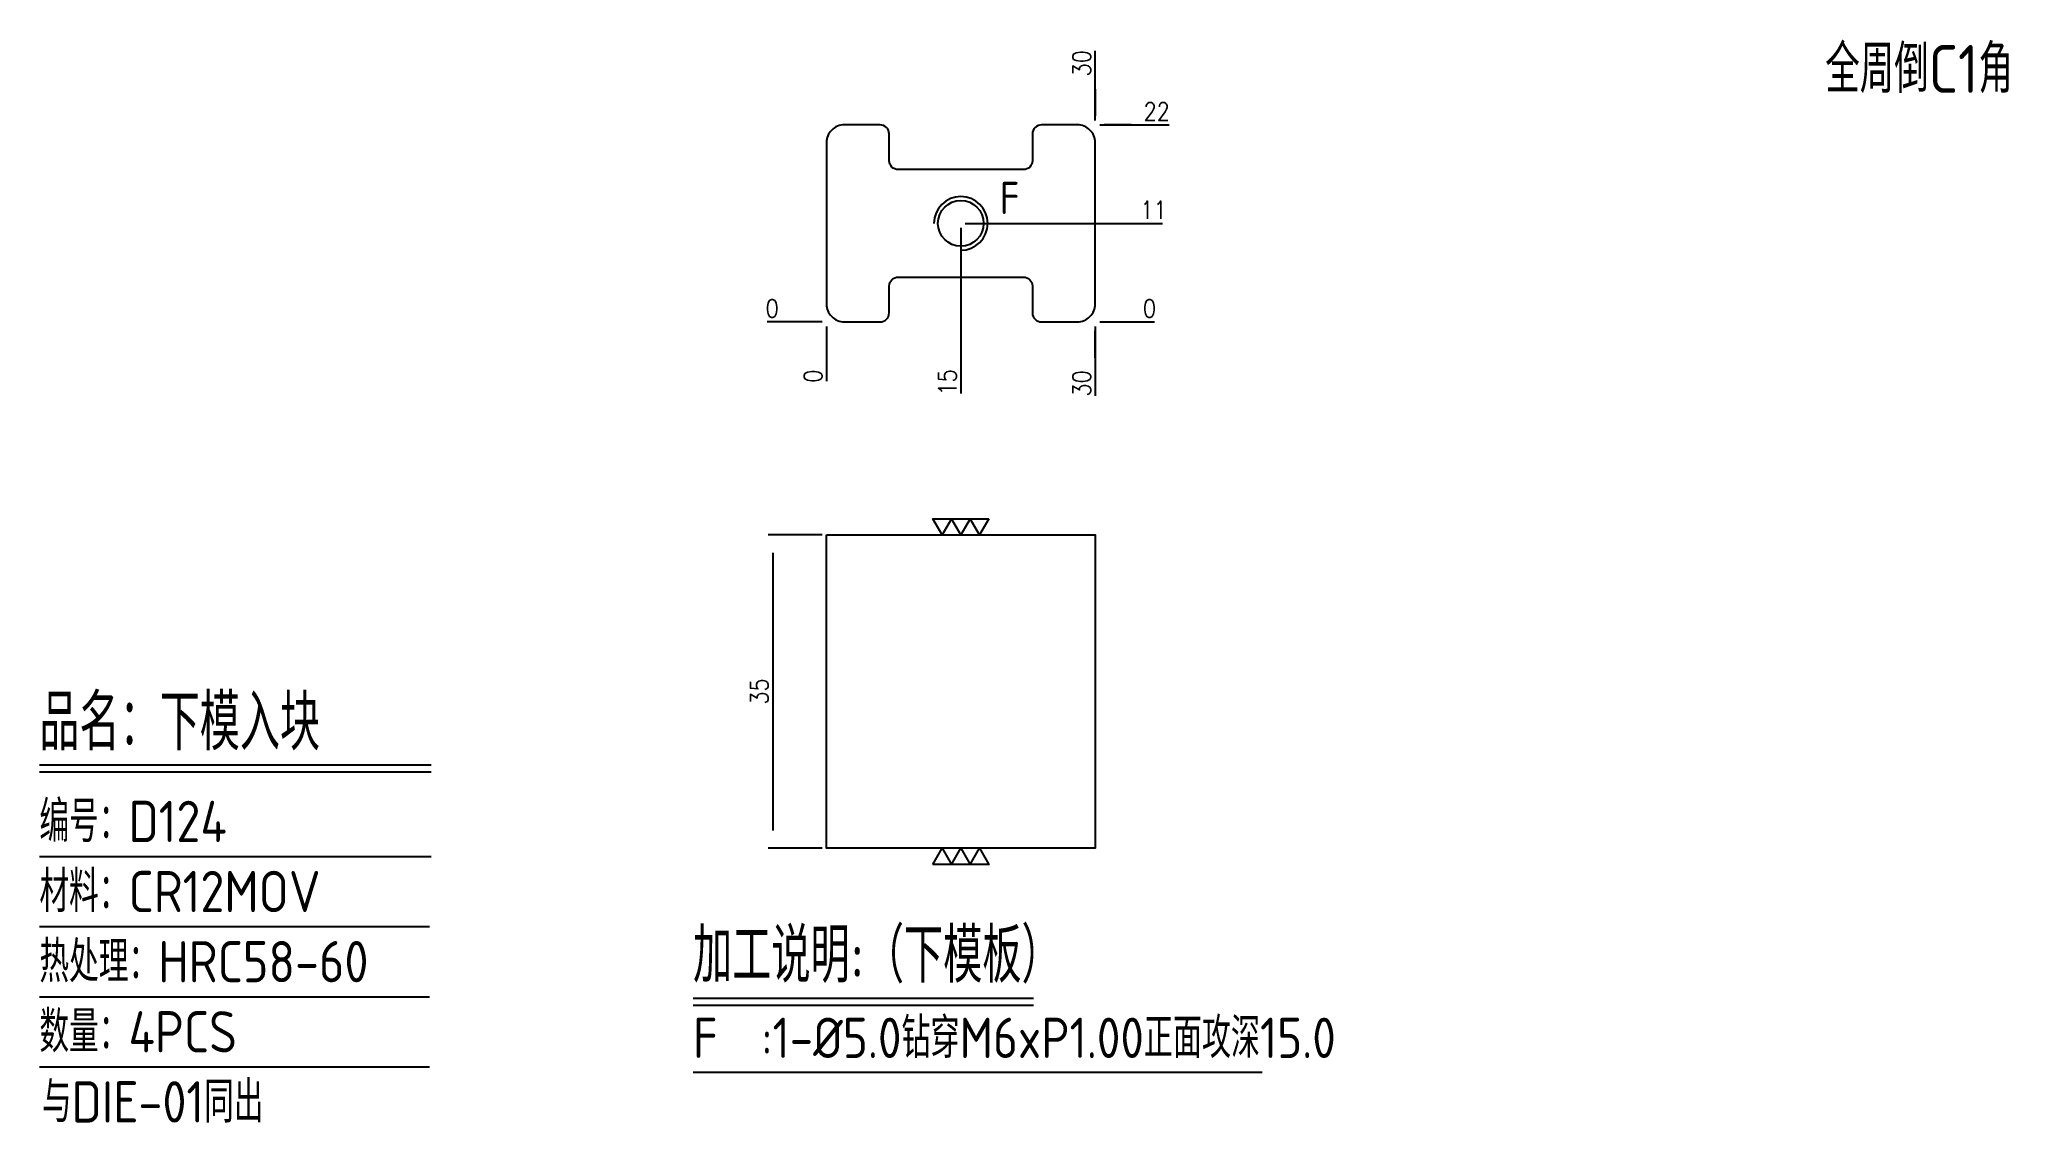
# Model space of a CAD drawing. Header units: millimetres. Extents: x 116956 to 117176, y -5230 to -5109.
import ezdxf
from ezdxf.enums import TextEntityAlignment as Align

# ---------------------------------------------------------------- set-up
doc = ezdxf.new("R2010")
doc.units = ezdxf.units.MM
for name, color, linetype in [('DIE_P', 2, 'Continuous'), ('DIM', 4, 'Continuous'), ('LB_P', 2, 'Continuous'), ('TEXT', 4, 'Continuous')]:
    doc.layers.add(name, color=color, linetype=linetype)
doc.styles.add('gbenor', font='gbenor.shx', dxfattribs={"bigfont": 'gbcbig.shx'})
doc.styles.get("Standard").update_dxf_attribs({"font": 'txt.shx', "width": 0.85, "bigfont": 'ctxt.shx'})
doc.dimstyles.new('T-2-WX', dxfattribs={"dimtxt": 2, "dimasz": 2, "dimexe": 0.5, "dimexo": 0.5, "dimgap": 0.5, "dimtad": 1, "dimtxsty": 'Standard', "dimblk": 'OPEN30', "dimcen": 0, "dimazin": 3, "dimtfac": 1, "dimtmove": 0, "dimatfit": 3, "dimldrblk": 'OPEN30', "dimlwd": -1, "dimlwe": -1})

# ---------------------------------------------------------------- blocks, each defined once
blk = doc.blocks.new('*D7579')
at = {"layer": 'Defpoints', "color": 0}
for p in [(117044.12, -5140.72), (117074.12, -5140.72), (117079.12, -5140.72)]:
    blk.add_point(p, dxfattribs=at)
at = {"layer": 'DIM', "color": 0}
blk.add_line((117074.62, -5140.72), (117080.75, -5140.72), dxfattribs=at)
at = {"layer": 'DIM', "color": 0, "insert": (117080.18, -5139.22), "char_height": 2, "attachment_point": 5}
blk.add_mtext('0', dxfattribs=at)
blk = doc.blocks.new('_Open30')
blk = doc.blocks.new('*D7580')
at = {"layer": 'Defpoints', "color": 0}
for p in [(117059.12, -5129.72), (117079.12, -5129.72), (117044.12, -5140.72)]:
    blk.add_point(p, dxfattribs=at)
at = {"layer": 'DIM', "color": 0}
for p, q in [((117059.62, -5129.72), (117071.12, -5129.72)), ((117071.12, -5129.72), (117075.12, -5129.72)), ((117075.12, -5129.72), (117081.64, -5129.72))]:
    blk.add_line(p, q, dxfattribs=at)
at = {"layer": 'DIM', "color": 0, "insert": (117080.63, -5128.22), "char_height": 2, "attachment_point": 5}
blk.add_mtext('11', dxfattribs=at)
blk = doc.blocks.new('*D7581')
at = {"layer": 'Defpoints', "color": 0}
for p in [(117074.12, -5118.72), (117079.12, -5118.72), (117044.12, -5140.72)]:
    blk.add_point(p, dxfattribs=at)
at = {"layer": 'DIM', "color": 0}
for p, q in [((117074.62, -5118.72), (117078.12, -5118.72)), ((117078.12, -5118.72), (117075.12, -5118.72)), ((117075.12, -5118.72), (117082.37, -5118.72))]:
    blk.add_line(p, q, dxfattribs=at)
at = {"layer": 'DIM', "color": 0, "insert": (117080.99, -5117.22), "char_height": 2, "attachment_point": 5}
blk.add_mtext('22', dxfattribs=at)
blk = doc.blocks.new('*D7582')
at = {"layer": 'Defpoints', "color": 0}
for p in [(117039.12, -5140.72), (117044.12, -5140.72), (117044.12, -5140.72)]:
    blk.add_point(p, dxfattribs=at)
at = {"layer": 'DIM', "color": 0}
blk.add_line((117043.62, -5140.72), (117037.48, -5140.72), dxfattribs=at)
at = {"layer": 'DIM', "color": 0, "insert": (117038.05, -5139.22), "char_height": 2, "attachment_point": 5}
blk.add_mtext('0', dxfattribs=at)
blk = doc.blocks.new('*D7583')
at = {"layer": 'Defpoints', "color": 0}
for p in [(117044.12, -5140.72), (117074.12, -5140.72), (117074.12, -5145.72)]:
    blk.add_point(p, dxfattribs=at)
at = {"layer": 'DIM', "color": 0}
for p, q in [((117074.12, -5141.22), (117074.12, -5144.72)), ((117074.12, -5144.72), (117074.12, -5141.72)), ((117074.12, -5141.72), (117074.12, -5148.97))]:
    blk.add_line(p, q, dxfattribs=at)
at = {"layer": 'DIM', "color": 0, "insert": (117072.62, -5147.59), "char_height": 2, "attachment_point": 5, "rotation": 90}
blk.add_mtext('30', dxfattribs=at)
blk = doc.blocks.new('*D7584')
at = {"layer": 'Defpoints', "color": 0}
for p in [(117059.12, -5129.72), (117044.12, -5140.72), (117059.12, -5145.72)]:
    blk.add_point(p, dxfattribs=at)
at = {"layer": 'DIM', "color": 0}
for p, q in [((117059.12, -5130.22), (117059.12, -5137.72)), ((117059.12, -5137.72), (117059.12, -5141.72)), ((117059.12, -5141.72), (117059.12, -5148.73))]:
    blk.add_line(p, q, dxfattribs=at)
at = {"layer": 'DIM', "color": 0, "insert": (117057.62, -5147.47), "char_height": 2, "attachment_point": 5, "rotation": 90}
blk.add_mtext('15', dxfattribs=at)
blk = doc.blocks.new('*D7585')
at = {"layer": 'Defpoints', "color": 0}
for p in [(117044.12, -5140.72), (117044.12, -5140.72), (117044.12, -5145.72)]:
    blk.add_point(p, dxfattribs=at)
at = {"layer": 'DIM', "color": 0}
blk.add_line((117044.12, -5141.22), (117044.12, -5147.35), dxfattribs=at)
at = {"layer": 'DIM', "color": 0, "insert": (117042.62, -5146.78), "char_height": 2, "attachment_point": 5, "rotation": 90}
blk.add_mtext('0', dxfattribs=at)
blk = doc.blocks.new('*D7586')
at = {"layer": 'Defpoints', "color": 0}
for p in [(117074.12, -5113.72), (117074.12, -5118.72), (117044.12, -5140.72)]:
    blk.add_point(p, dxfattribs=at)
at = {"layer": 'DIM', "color": 0}
for p, q in [((117074.12, -5117.72), (117074.12, -5110.47)), ((117074.12, -5118.22), (117074.12, -5114.72)), ((117074.12, -5114.72), (117074.12, -5117.72))]:
    blk.add_line(p, q, dxfattribs=at)
at = {"layer": 'DIM', "color": 0, "insert": (117072.62, -5111.84), "char_height": 2, "attachment_point": 5, "rotation": 90}
blk.add_mtext('30', dxfattribs=at)
blk = doc.blocks.new('*D7587')
at = {"layer": 'Defpoints', "color": 0}
for p in [(117044.12, -5164.5), (117038.12, -5199.5), (117044.12, -5199.5)]:
    blk.add_point(p, dxfattribs=at)
at = {"layer": 'DIM', "color": 0}
for p, q in [((117043.62, -5164.5), (117037.62, -5164.5)), ((117038.12, -5166.5), (117038.12, -5197.5)), ((117043.62, -5199.5), (117037.62, -5199.5))]:
    blk.add_line(p, q, dxfattribs=at)
at = {"layer": 'DIM', "color": 0, "insert": (117036.62, -5182), "char_height": 2, "attachment_point": 5, "rotation": 90}
blk.add_mtext('35', dxfattribs=at)

msp = doc.modelspace()

# ---------------------------------------------------------------- linework, layer by layer
at = {"layer": 'DIE_P'}
msp.add_lwpolyline([(117044.117, -5120.718), (117044.117, -5138.718, 0.4142136), (117046.117, -5140.718), (117050.117, -5140.718, 0.4142136), (117051.117, -5139.718), (117051.117, -5136.718, -0.4142136), (117052.117, -5135.718), (117066.117, -5135.718, -0.4142136), (117067.117, -5136.718), (117067.117, -5139.718, 0.4142136), (117068.117, -5140.718), (117072.117, -5140.718, 0.4142136), (117074.117, -5138.718), (117074.117, -5120.718, 0.4142136), (117072.117, -5118.718), (117068.117, -5118.718, 0.4142136), (117067.117, -5119.718), (117067.117, -5122.718, -0.4142136), (117066.117, -5123.718), (117052.117, -5123.718, -0.4142136), (117051.117, -5122.718), (117051.117, -5119.718, 0.4142136), (117050.117, -5118.718), (117046.117, -5118.718, 0.4142136)], format="xyb", close=True, dxfattribs=at)
msp.add_circle((117059.117, -5129.718), 2.55, dxfattribs=at)
msp.add_arc((117059.117, -5129.718), 3, 270, 180, dxfattribs=at)
at = {"layer": 'DIM', "color": 4, "linetype": 'Continuous', "lineweight": 25}
for p, q in [((116956.24, -5190.167), (116999.976, -5190.167)), ((116956.24, -5190.973), (116999.976, -5190.973)), ((116956.24, -5200.416), (116999.976, -5200.416)), ((116956.24, -5208.246), (116999.786, -5208.246)), ((116956.24, -5216.076), (116999.786, -5216.076)), ((116956.24, -5223.907), (116999.786, -5223.907))]:
    msp.add_line(p, q, dxfattribs=at)
at = {"layer": 'LB_P', "color": 2}
msp.add_lwpolyline([(117044.117, -5164.504), (117074.117, -5164.504), (117074.117, -5199.504), (117044.117, -5199.504)], close=True, dxfattribs=at)
at = {"layer": 'LB_P', "color": 4}
for points in [[(117062.234, -5162.704), (117061.195, -5164.504), (117060.156, -5162.704), (117059.117, -5164.504), (117058.078, -5162.704), (117057.038, -5164.504), (117055.999, -5162.704), (117062.234, -5162.704)], [(117055.999, -5201.304), (117057.038, -5199.504), (117058.078, -5201.304), (117059.117, -5199.504), (117060.156, -5201.304), (117061.195, -5199.504), (117062.234, -5201.304), (117055.999, -5201.304)]]:
    msp.add_lwpolyline(points, close=True, dxfattribs=at)
at = {"layer": 'TEXT', "color": 3}
for p, q in [((117029.219, -5216.236), (117067.235, -5216.236)), ((117029.219, -5217.023), (117067.235, -5217.023)), ((117029.219, -5224.493), (117092.747, -5224.493))]:
    msp.add_line(p, q, dxfattribs=at)

# ---------------------------------------------------------------- texts
at = {"layer": 'DIM', "color": 3, "linetype": 'Continuous', "lineweight": 25, "style": 'gbenor'}
for s, height, p in [('品名：下模入块', 6.2182, (116956.24, -5188.555)), ('编号：D124', 4.6061, (116956.24, -5198.803)), ('材料：CR12MOV', 4.6061, (116956.24, -5206.634)), ('热处理：HRC58-60', 4.60608, (116956.24, -5214.464)), ('数量：4PCS', 4.6061, (116956.24, -5222.294)), ('与DIE-01同出', 4.6061, (116956.52, -5230.125))]:
    msp.add_text(s, height=height, dxfattribs=at).set_placement(p)
at = {"layer": 'TEXT', "color": 4, "lineweight": 18, "style": 'gbenor'}
msp.add_text('全周倒C1角', height=5.348, dxfattribs=at).set_placement((117155.628, -5115.148))
at = {"layer": 'TEXT', "color": 4, "style": 'gbenor'}
msp.add_text('F', height=3.6, dxfattribs=at).set_placement((117064.57, -5126.886), align=Align.MIDDLE_CENTER)
for s, height, p in [('加工说明:（下模板）', 6.075, (117029.219, -5214.503)), ('F  :1-%%C5.0钻穿M6xP1.00正面攻深15.0', 4.5, (117029.219, -5222.918))]:
    msp.add_text(s, height=height, dxfattribs=at).set_placement(p)

# ---------------------------------------------------------------- dimensions: what is measured, and where the dimension line sits
at = {"layer": 'DIM', "color": 4}
for feature_location, offset, dtype, origin, picture, middle in [((117074.117, -5118.718), (0, 5), 1, (117044.117, -5140.718), '*D7586', (117072.617, -5111.841)), ((117074.117, -5118.718), (5, 0), 0, (117044.117, -5140.718), '*D7581', (117080.993, -5117.218)), ((117059.117, -5129.718), (20, 0), 0, (117044.117, -5140.718), '*D7580', (117080.629, -5128.218)), ((117059.117, -5129.718), (0, -16), 1, (117044.117, -5140.718), '*D7584', (117057.617, -5147.472)), ((117044.11680413, -5140.717523628), (-5, 0), 0, (117044.11680413, -5140.717523628), '*D7582', (117038.050137463, -5139.217523628)), ((117074.11680415, -5140.717523628), (5, 0), 0, (117044.11680413, -5140.717523628), '*D7579', (117080.183470816, -5139.217523628)), ((117044.11680413, -5140.717523628), (0, -5), 1, (117044.11680413, -5140.717523628), '*D7585', (117042.61680413, -5146.784190295)), ((117074.117, -5140.718), (0, -5), 1, (117044.117, -5140.718), '*D7583', (117072.617, -5147.594))]:
    dim = msp.add_ordinate_dim(feature_location=feature_location, offset=offset, dtype=dtype, origin=origin, dimstyle='T-2-WX', dxfattribs=at)
    dim.commit()
    dim.dimension.update_dxf_attribs({"geometry": picture, "text_midpoint": middle})
dim = msp.add_linear_dim(base=(117038.117, -5199.504), p1=(117044.117, -5164.504), p2=(117044.117, -5199.504), angle=90, dimstyle='T-2-WX', dxfattribs=at)
dim.commit()
dim.dimension.update_dxf_attribs({"geometry": '*D7587', "text_midpoint": (117036.617, -5182.004)})

doc.saveas('drawing.dxf')
